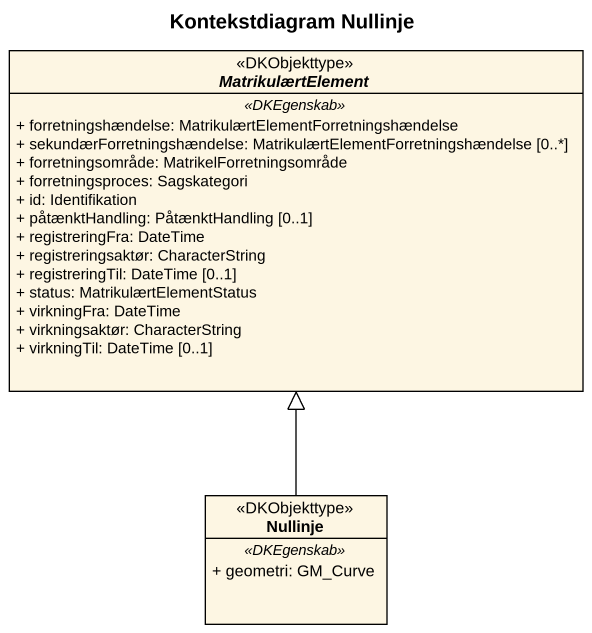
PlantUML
@startuml
title Kontekstdiagram Nullinje
hide circle
hide empty members
skinparam classAttributeIconSize 0
abstract class MatrikulærtElement <<DKObjekttype>> {
  .. <<DKEgenskab>> ..
  + forretningshændelse: MatrikulærtElementForretningshændelse
  + sekundærForretningshændelse: MatrikulærtElementForretningshændelse [0..*]
  + forretningsområde: MatrikelForretningsområde
  + forretningsproces: Sagskategori
  + id: Identifikation
  + påtænktHandling: PåtænktHandling [0..1]
  + registreringFra: DateTime
  + registreringsaktør: CharacterString
  + registreringTil: DateTime [0..1]
  + status: MatrikulærtElementStatus
  + virkningFra: DateTime
  + virkningsaktør: CharacterString
  + virkningTil: DateTime [0..1]
}
class Nullinje <<DKObjekttype>> {
  .. <<DKEgenskab>> ..
  + geometri: GM_Curve
}
Nullinje -up-|> MatrikulærtElement
@enduml
